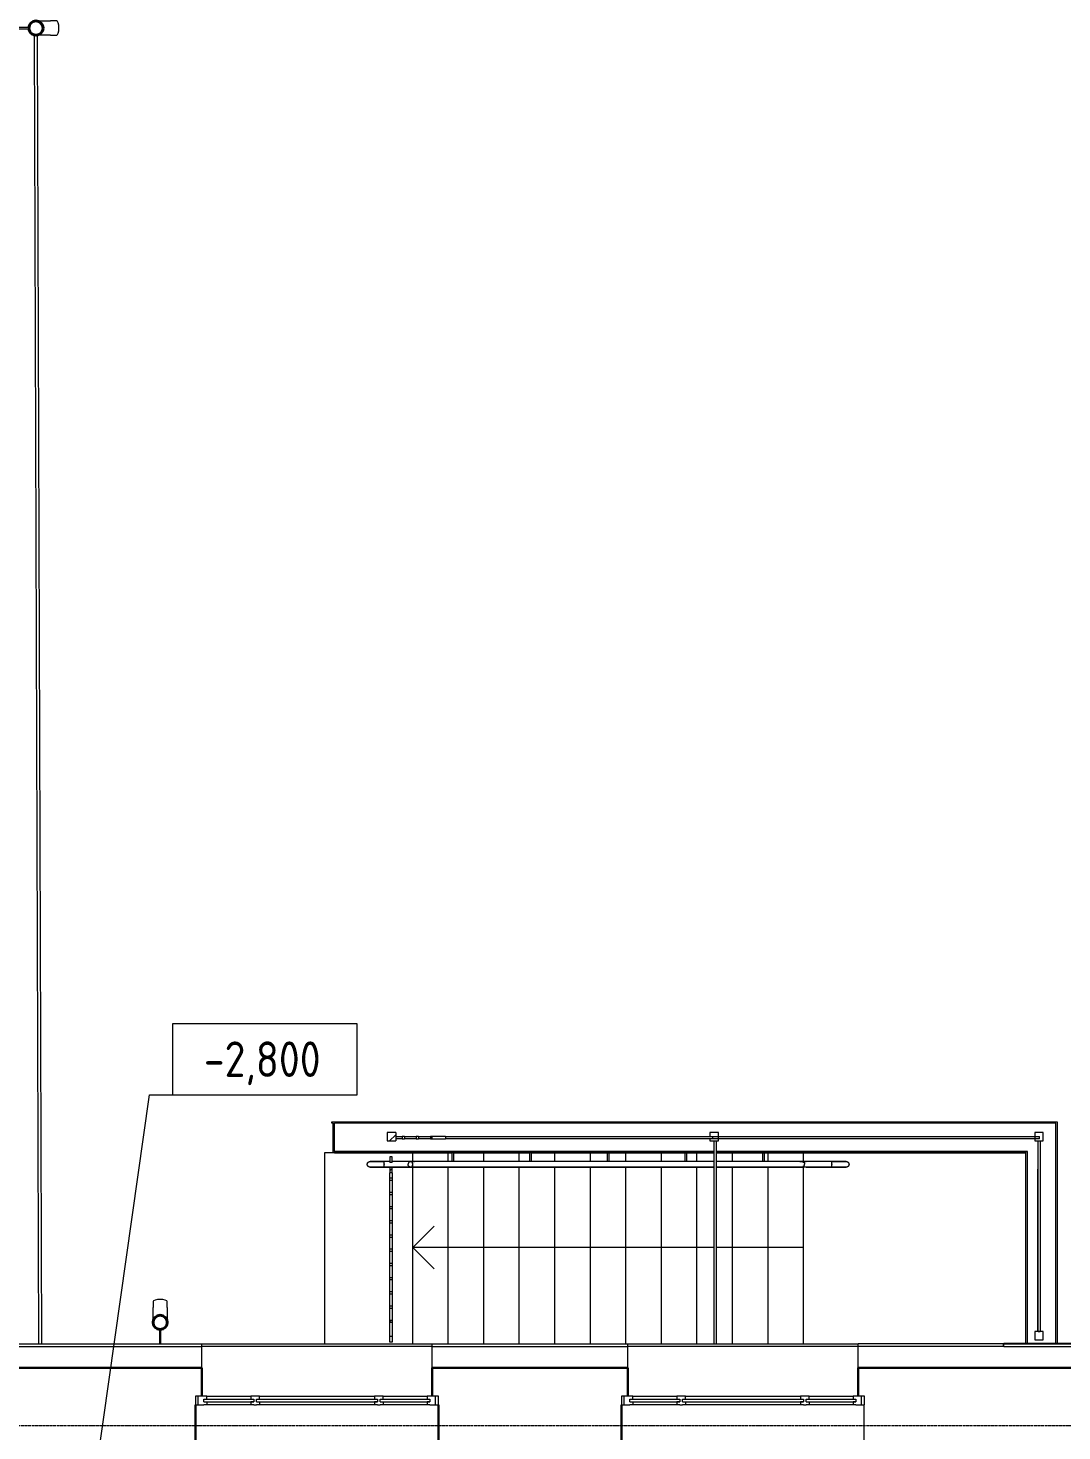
# Model space of a CAD drawing. Header units: millimetres. Extents: x -12447 to 83753, y -46415 to 46712.
# Drawn here: x 30947 to 38223, y 20207 to 30080 of the extents above; entities that cross this region are included whole.
import ezdxf

# ---------------------------------------------------------------- set-up
doc = ezdxf.new("R2010")
doc.units = ezdxf.units.MM
doc.linetypes.add('ADSK_Линия сетки', pattern=[25, 20, -2.5, 0, -2.5])
for name, color, linetype, lineweight in [('_ Окна', 7, 'Continuous', 9), ('Аннотация', 7, 'Continuous', 20), ('Лестницы', 7, 'Continuous', 9), ('Обобщенные модели', 7, 'Continuous', 18), ('Ограждение', 7, 'Continuous', 9), ('Окна', 7, 'Continuous', 9), ('Оси', 7, 'Continuous', 9), ('Отметки', 7, 'Continuous', 9), ('Перекрытие', 7, 'Continuous', 18), ('Стены внутренние', 7, 'Continuous', 18), ('Стены наружные', 7, 'Continuous', 18), ('Стены несущие', 7, 'Continuous', 30), ('Стены отделка', 7, 'Continuous', 30), ('Стены штриховка', 7, 'Continuous', 9), ('Стрелки вверх', 7, 'Continuous', 18)]:
    doc.layers.add(name, color=color, linetype=linetype, lineweight=lineweight)
doc.styles.add('GOST Common_2', font='GOST_Common.ttf', dxfattribs={"width": 0.9, "height": 250})
pattern_1 = [(45, (0, 0), (-106.066, 106.066), [])]

# ---------------------------------------------------------------- blocks, each defined once
blk = doc.blocks.new('Водосток - Тип 1 _карниз больше 490мм_-5200714-План полов 1-го этажа')
at = {"layer": 'Обобщенные модели'}
for p, q in [((75, 306.2), (75, 263.6)), ((175, 263.6), (175, 306.2)), ((120, 109.1), (120, 10)), ((130, 10), (130, 109.1))]:
    blk.add_line(p, q, dxfattribs=at)
at = {"layer": 'Обобщенные модели', "flags": 128}
for points in [[(75, 173), (75, 174.3), (75, 177), (75, 179.8), (75, 182.9), (75, 186.2), (75, 189.7), (75, 193.4), (75, 197.2), (75, 201.3), (75, 205.5), (75, 209.9), (75, 214.4), (75, 219.1), (75, 224), (75, 229), (75, 234.1), (75, 239.3), (75, 244.6), (75, 250.1), (75, 255.6), (75, 261.3), (75, 263.6)], [(175, 263.6), (175, 258), (175, 252.4), (175, 246.9), (175, 241.5), (175, 236.2), (175, 231.1), (175, 226), (175, 221.1), (175, 216.4), (175, 211.8), (175, 207.3), (175, 203), (175, 198.9), (175, 194.9), (175, 191.2), (175, 187.6), (175, 184.3), (175, 181.1), (175, 178.1), (175, 175.4), (175, 173)]]:
    blk.add_lwpolyline(points, dxfattribs=at)
at = {"layer": 'Обобщенные модели'}
for radius, start, end in [(52, 90, 270), (50, 113.30594, 115.71429), (52, 270, 90), (50, 64.28571, 66.69406), (50, 167.14286, 168.99639), (50, 191.00361, 192.85714), (50, 139.417, 143.79922), (50, 216.20078, 220.583), (50, 244.28571, 246.69406), (50, 293.30594, 295.71429), (50, 36.20078, 40.583), (50, 319.417, 323.79922), (50, 11.00361, 12.85714), (50, 347.14286, 348.99639)]:
    blk.add_arc((125, 160), radius, start, end, dxfattribs=at)
at = {"layer": 'Обобщенные модели', "lineweight": 40}
for start, end in [(90, 270), (270, 90)]:
    blk.add_arc((125, 160), 50, start, end, dxfattribs=at)
at = {"layer": 'Обобщенные модели'}
for start_param, end_param in [(4.712389, 6.283185), (3.141593, 4.712389)]:
    blk.add_ellipse((125, 306.2), major_axis=(-50, 0), ratio=0.309017, start_param=start_param, end_param=end_param, dxfattribs=at)
blk = doc.blocks.new('Ограждение 1 - Ограждение 1-1791730-План полов 1-го этажа')
at = {"layer": 'Ограждение'}
h = blk.add_hatch(dxfattribs=at)
h.set_pattern_fill('FP_18', color=256, style=0, pattern_type=2)
h.set_pattern_definition(pattern_1)
h.paths.add_polyline_path([(33534.3, 22247.9), (33534.3, 22307.9), (33474.3, 22307.9), (33474.3, 22247.9)])
h = blk.add_hatch(dxfattribs=at)
h.set_pattern_fill('FP_18', color=256, style=0, pattern_type=2)
h.set_pattern_definition(pattern_1)
h.paths.add_polyline_path([(33494.4, 22022.9), (33510.4, 22022.9), (33510.4, 22062.9), (33494.4, 22062.9)])
h.paths.add_polyline_path([(33494.4, 22095.4), (33510.4, 22095.4), (33510.4, 22135.4), (33494.4, 22135.4), (33494.4, 22103.5)])
h = blk.add_hatch(dxfattribs=at)
h.set_pattern_fill('FP_18', color=256, style=0, pattern_type=2)
h.set_pattern_definition(pattern_1)
h.paths.add_polyline_path([(33510.4, 20969.5), (33510.4, 20985.5), (33494.4, 20985.5), (33494.4, 20969.5)])
h.paths.add_polyline_path([(33494.4, 21069.5), (33510.4, 21069.5), (33510.4, 21085.5), (33494.4, 21085.5)])
h.paths.add_polyline_path([(33510.4, 21169.5), (33510.4, 21185.5), (33494.4, 21185.5), (33494.4, 21169.5)])
h.paths.add_polyline_path([(33510.4, 21269.5), (33510.4, 21285.5), (33494.4, 21285.5), (33494.4, 21269.5)])
at = {"layer": 'Ограждение', "lineweight": 18}
for p, q in [((33534.3, 22307.9), (33474.3, 22307.9)), ((33474.3, 22307.9), (33474.3, 22247.9)), ((33474.3, 22247.9), (33534.3, 22247.9)), ((33534.3, 22307.9), (33534.3, 22247.9)), ((33595.5, 22279.5), (33579.5, 22279.5)), ((33579.5, 22279.5), (33579.5, 22263.5)), ((33579.5, 22263.5), (33595.5, 22263.5)), ((33595.5, 22279.5), (33595.5, 22263.5)), ((33695.5, 22279.5), (33679.5, 22279.5)), ((33679.5, 22279.5), (33679.5, 22263.5)), ((33679.5, 22263.5), (33695.5, 22263.5)), ((33695.5, 22279.5), (33695.5, 22263.5)), ((33787.9, 22279.5), (33779.5, 22279.5)), ((33779.5, 22279.5), (33779.5, 22263.5)), ((33779.5, 22263.5), (33787.9, 22263.5)), ((33886.1, 22279.5), (33787.9, 22279.5)), ((33787.9, 22279.5), (33787.9, 22263.5)), ((33787.9, 22279.5), (33787.9, 22263.5)), ((33787.9, 22263.5), (33886.1, 22263.5)), ((33886.1, 22279.5), (33886.1, 22263.5)), ((33494.4, 22135.4), (33494.4, 22095.4)), ((33510.4, 22135.4), (33494.4, 22135.4)), ((33510.4, 22095.4), (33510.4, 22135.4)), ((33510.4, 22095.4), (33494.4, 22095.4)), ((33494.4, 22062.9), (33494.4, 22022.9)), ((33510.4, 22062.9), (33494.4, 22062.9)), ((33510.4, 22022.9), (33494.4, 22022.9)), ((33510.4, 22022.9), (33510.4, 22062.9)), ((33494.4, 21969.5), (33494.4, 21985.5)), ((33510.4, 21985.5), (33494.4, 21985.5)), ((33510.4, 21969.5), (33494.4, 21969.5)), ((33510.4, 21985.5), (33510.4, 21969.5)), ((33494.4, 21869.5), (33494.4, 21885.5)), ((33510.4, 21885.5), (33494.4, 21885.5)), ((33510.4, 21869.5), (33494.4, 21869.5)), ((33510.4, 21885.5), (33510.4, 21869.5)), ((33494.4, 21769.5), (33494.4, 21785.5)), ((33510.4, 21785.5), (33494.4, 21785.5)), ((33510.4, 21769.5), (33494.4, 21769.5)), ((33510.4, 21785.5), (33510.4, 21769.5)), ((33494.4, 21669.5), (33494.4, 21685.5)), ((33510.4, 21685.5), (33494.4, 21685.5)), ((33510.4, 21669.5), (33494.4, 21669.5)), ((33510.4, 21685.5), (33510.4, 21669.5)), ((33494.4, 21569.5), (33494.4, 21585.5)), ((33510.4, 21585.5), (33494.4, 21585.5)), ((33510.4, 21569.5), (33494.4, 21569.5)), ((33510.4, 21585.5), (33510.4, 21569.5)), ((33494.4, 21469.5), (33494.4, 21485.5)), ((33510.4, 21485.5), (33494.4, 21485.5)), ((33510.4, 21469.5), (33494.4, 21469.5)), ((33510.4, 21485.5), (33510.4, 21469.5)), ((33494.4, 21369.5), (33494.4, 21385.5)), ((33510.4, 21385.5), (33494.4, 21385.5)), ((33510.4, 21369.5), (33494.4, 21369.5)), ((33510.4, 21385.5), (33510.4, 21369.5)), ((33494.4, 21269.5), (33494.4, 21285.5)), ((33510.4, 21285.5), (33494.4, 21285.5)), ((33510.4, 21269.5), (33494.4, 21269.5)), ((33510.4, 21285.5), (33510.4, 21269.5)), ((33494.4, 21169.5), (33494.4, 21185.5)), ((33510.4, 21185.5), (33494.4, 21185.5)), ((33510.4, 21169.5), (33494.4, 21169.5)), ((33510.4, 21185.5), (33510.4, 21169.5)), ((33494.4, 21069.5), (33494.4, 21085.5)), ((33510.4, 21085.5), (33494.4, 21085.5)), ((33510.4, 21069.5), (33494.4, 21069.5)), ((33510.4, 21085.5), (33510.4, 21069.5)), ((33494.4, 20969.5), (33494.4, 20985.5)), ((33510.4, 20985.5), (33494.4, 20985.5)), ((33510.4, 20969.5), (33494.4, 20969.5)), ((33510.4, 20985.5), (33510.4, 20969.5)), ((33494.4, 20831.5), (33494.4, 20871.5)), ((33510.4, 20871.5), (33494.4, 20871.5)), ((33510.4, 20831.5), (33494.4, 20831.5)), ((33510.4, 20871.5), (33510.4, 20831.5))]:
    blk.add_line(p, q, dxfattribs=at)
at = {"layer": 'Ограждение'}
for p, q in [((33534.3, 22279.5), (33579.5, 22279.5)), ((33579.5, 22263.5), (33534.3, 22263.5)), ((33595.5, 22279.5), (33679.5, 22279.5)), ((33679.5, 22263.5), (33595.5, 22263.5)), ((33695.5, 22279.5), (33779.5, 22279.5)), ((33779.5, 22263.5), (33695.5, 22263.5)), ((33886.1, 22279.5), (35766.6, 22279.5)), ((35766.6, 22263.5), (33886.1, 22263.5)), ((35805.4, 22307.9), (35745.4, 22307.9)), ((35745.4, 22307.9), (35745.4, 22279.5)), ((35745.4, 22263.5), (35745.4, 22247.9)), ((35745.4, 22247.9), (35805.4, 22247.9)), ((35766.6, 22263.5), (35766.6, 22279.5)), ((35766.6, 22279.5), (38065.1, 22279.5)), ((38065.1, 22263.5), (35766.6, 22263.5)), ((35774.4, 20821.3), (35774.4, 22247.9)), ((35790.4, 22247.9), (35790.4, 20821.3)), ((35805.4, 22247.9), (35805.4, 22307.9)), ((38091.7, 22307.9), (38031.7, 22307.9)), ((38031.7, 22307.9), (38031.7, 22247.9)), ((38031.7, 22247.9), (38091.7, 22247.9)), ((38054.4, 20908), (38054.4, 22247.9)), ((38065.1, 22263.5), (38065.1, 22279.5)), ((38070.4, 22247.9), (38070.4, 20908)), ((38091.7, 22247.9), (38091.7, 22307.9)), ((33494.4, 21985.5), (33494.4, 22022.9)), ((33510.4, 22022.9), (33510.4, 21985.5)), ((38054, 20907.9), (38054, 22048.3)), ((33494.4, 21885.5), (33494.4, 21969.5)), ((33510.4, 21969.5), (33510.4, 21885.5)), ((33494.4, 21785.5), (33494.4, 21869.5)), ((33510.4, 21869.5), (33510.4, 21785.5)), ((33494.4, 21685.5), (33494.4, 21769.5)), ((33510.4, 21769.5), (33510.4, 21685.5)), ((33494.4, 21585.5), (33494.4, 21669.5)), ((33510.4, 21669.5), (33510.4, 21585.5)), ((33494.4, 21485.5), (33494.4, 21569.5)), ((33510.4, 21569.5), (33510.4, 21485.5)), ((33494.4, 21385.5), (33494.4, 21469.5)), ((33510.4, 21469.5), (33510.4, 21385.5)), ((33494.4, 21285.5), (33494.4, 21369.5)), ((33510.4, 21369.5), (33510.4, 21285.5)), ((33494.4, 21185.5), (33494.4, 21269.5)), ((33510.4, 21269.5), (33510.4, 21185.5)), ((33494.4, 21085.5), (33494.4, 21169.5)), ((33510.4, 21169.5), (33510.4, 21085.5)), ((33494.4, 20985.5), (33494.4, 21069.5)), ((33510.4, 21069.5), (33510.4, 20985.5)), ((33494.4, 20871.5), (33494.4, 20969.5)), ((33510.4, 20969.5), (33510.4, 20871.5)), ((38091.7, 20907.9), (38031.7, 20907.9)), ((38031.7, 20907.9), (38031.7, 20847.9)), ((38031.7, 20847.9), (38091.7, 20847.9)), ((38054.4, 20908), (38070.4, 20908)), ((38091.7, 20847.9), (38091.7, 20907.9))]:
    blk.add_line(p, q, dxfattribs=at)
blk = doc.blocks.new('окна_rehau_трехпольное - 1710х630 и 610Н_нов_ ок-10-2054509-План полов 1-го этажа')
at = {"layer": '_ Окна', "lineweight": 18}
for p, q in [((-775, 55), (-855, 55)), ((-855, 55), (-855, -5)), ((-795, 15), (-795, 35)), ((-795, 35), (-775, 35)), ((-795, 15), (-775, 15)), ((-775, 35), (-775, 55)), ((-775, 15), (-775, -5)), ((-405, 55), (-465, 55)), ((-465, 55), (-465, 35)), ((-465, 35), (-445, 35)), ((-465, 15), (-465, -5)), ((-445, 15), (-465, 15)), ((-445, 35), (-445, 15)), ((-425, 15), (-425, 35)), ((-425, 35), (-405, 35)), ((-425, 15), (-405, 15)), ((-405, 35), (-405, 55)), ((-405, 15), (-405, -5)), ((465, 55), (405, 55)), ((405, 55), (405, 35)), ((405, 35), (425, 35)), ((405, 15), (405, -5)), ((425, 15), (405, 15)), ((425, 35), (425, 15)), ((445, 15), (445, 35)), ((445, 35), (465, 35)), ((445, 15), (465, 15)), ((465, 35), (465, 55)), ((465, 15), (465, -5)), ((775, 55), (775, 35)), ((855, 55), (775, 55)), ((775, 35), (795, 35)), ((775, 15), (775, -5)), ((795, 15), (775, 15)), ((795, 35), (795, 15)), ((855, -5), (855, 55)), ((-855, -5), (-795, -5)), ((-775, -5), (-795, -5)), ((-445, -5), (-465, -5)), ((-445, -5), (-425, -5)), ((-405, -5), (-425, -5)), ((425, -5), (405, -5)), ((425, -5), (445, -5)), ((465, -5), (445, -5)), ((795, -5), (775, -5)), ((795, -5), (855, -5))]:
    blk.add_line(p, q, dxfattribs=at)
at = {"layer": '_ Окна'}
for p, q in [((-835, -5), (-835, 55)), ((-795, 15), (-445, 15)), ((-775, 35), (-465, 35)), ((-425, 15), (425, 15)), ((-405, 35), (405, 35)), ((445, 15), (795, 15)), ((465, 35), (775, 35)), ((835, -5), (835, 55))]:
    blk.add_line(p, q, dxfattribs=at)
at = {"layer": 'Окна'}
for p, q in [((-775, 55), (-465, 55)), ((-405, 55), (405, 55)), ((465, 55), (775, 55)), ((-465, -5), (-775, -5)), ((405, -5), (-405, -5)), ((775, -5), (465, -5))]:
    blk.add_line(p, q, dxfattribs=at)
blk = doc.blocks.new('окна_rehau_трехпольное - 1710х630 и 610Н_нов_ ок-10-V46-План полов 1-го этажа')
at = {"layer": '_ Окна', "lineweight": 18}
for p, q in [((-775, 55), (-855, 55)), ((-855, 55), (-855, -5)), ((-795, 15), (-795, 35)), ((-795, 35), (-775, 35)), ((-795, 15), (-775, 15)), ((-775, 35), (-775, 55)), ((-775, 15), (-775, -5)), ((-405, 55), (-465, 55)), ((-465, 55), (-465, 35)), ((-465, 35), (-445, 35)), ((-465, 15), (-465, -5)), ((-445, 15), (-465, 15)), ((-445, 35), (-445, 15)), ((-425, 15), (-425, 35)), ((-425, 35), (-405, 35)), ((-425, 15), (-405, 15)), ((-405, 35), (-405, 55)), ((-405, 15), (-405, -5)), ((465, 55), (405, 55)), ((405, 55), (405, 35)), ((405, 35), (425, 35)), ((405, 15), (405, -5)), ((425, 15), (405, 15)), ((425, 35), (425, 15)), ((445, 15), (445, 35)), ((445, 35), (465, 35)), ((445, 15), (465, 15)), ((465, 35), (465, 55)), ((465, 15), (465, -5)), ((775, 55), (775, 35)), ((855, 55), (775, 55)), ((775, 35), (795, 35)), ((775, 15), (775, -5)), ((795, 15), (775, 15)), ((795, 35), (795, 15)), ((855, -5), (855, 55)), ((-855, -5), (-795, -5)), ((-775, -5), (-795, -5)), ((-445, -5), (-465, -5)), ((-445, -5), (-425, -5)), ((-405, -5), (-425, -5)), ((425, -5), (405, -5)), ((425, -5), (445, -5)), ((465, -5), (445, -5)), ((795, -5), (775, -5)), ((795, -5), (855, -5))]:
    blk.add_line(p, q, dxfattribs=at)
at = {"layer": '_ Окна'}
for p, q in [((-835, -5), (-835, 55)), ((-795, 15), (-445, 15)), ((-775, 35), (-465, 35)), ((-425, 15), (425, 15)), ((-405, 35), (405, 35)), ((445, 15), (795, 15)), ((465, 35), (775, 35)), ((835, -5), (835, 55))]:
    blk.add_line(p, q, dxfattribs=at)
at = {"layer": 'Окна'}
for p, q in [((-775, 55), (-465, 55)), ((-405, 55), (405, 55)), ((465, 55), (775, 55)), ((-465, -5), (-775, -5)), ((405, -5), (-405, -5)), ((775, -5), (465, -5))]:
    blk.add_line(p, q, dxfattribs=at)
blk = doc.blocks.new('Водосток - Тип 1 _карниз больше 490мм_-5192914-План полов 1-го этажа')
at = {"layer": 'Обобщенные модели'}
for p, q in [((75, 306.2), (75, 263.6)), ((175, 263.6), (175, 306.2)), ((120, 109.1), (120, 10)), ((130, 10), (130, 109.1))]:
    blk.add_line(p, q, dxfattribs=at)
at = {"layer": 'Обобщенные модели', "flags": 128}
for points in [[(75, 173), (75, 174.3), (75, 177), (75, 179.8), (75, 182.9), (75, 186.2), (75, 189.7), (75, 193.4), (75, 197.2), (75, 201.3), (75, 205.5), (75, 209.9), (75, 214.4), (75, 219.1), (75, 224), (75, 229), (75, 234.1), (75, 239.3), (75, 244.6), (75, 250.1), (75, 255.6), (75, 261.3), (75, 263.6)], [(175, 263.6), (175, 258), (175, 252.4), (175, 246.9), (175, 241.5), (175, 236.2), (175, 231.1), (175, 226), (175, 221.1), (175, 216.4), (175, 211.8), (175, 207.3), (175, 203), (175, 198.9), (175, 194.9), (175, 191.2), (175, 187.6), (175, 184.3), (175, 181.1), (175, 178.1), (175, 175.4), (175, 173)]]:
    blk.add_lwpolyline(points, dxfattribs=at)
at = {"layer": 'Обобщенные модели'}
for radius, start, end in [(52, 90, 270), (50, 113.30594, 115.71429), (52, 270, 90), (50, 64.28571, 66.69406), (50, 167.14286, 168.99639), (50, 192.0848, 192.85714), (50, 139.417, 143.79922), (50, 216.20078, 220.583), (50, 244.28571, 246.69406), (50, 293.30594, 295.71429), (50, 36.20078, 40.583), (50, 319.417, 323.79922), (50, 11.00361, 12.85714), (50, 347.14286, 347.9152)]:
    blk.add_arc((125, 160), radius, start, end, dxfattribs=at)
at = {"layer": 'Обобщенные модели', "lineweight": 40}
for start, end in [(90, 270), (270, 90)]:
    blk.add_arc((125, 160), 50, start, end, dxfattribs=at)
at = {"layer": 'Обобщенные модели'}
for start_param, end_param in [(4.712389, 6.283185), (3.141593, 4.712389)]:
    blk.add_ellipse((125, 306.2), major_axis=(-50, 0), ratio=0.309017, start_param=start_param, end_param=end_param, dxfattribs=at)
blk = doc.blocks.new('Тип верхнего поручня - Верхний поручень_Внутренний_-6935785-План полов 1-го этажа')
at = {"layer": 'Ограждение'}
for p, q in [((33494.4, 22103.5), (33454.4, 22103.5)), ((33454.4, 22085.9), (33454.4, 22081.2)), ((33454.4, 22063.5), (33636.8, 22063.5)), ((33636.8, 22103.5), (33510.4, 22103.5)), ((35774.4, 22103.5), (33655.6, 22103.5)), ((33655.6, 22063.5), (35774.4, 22063.5)), ((36378.2, 22103.5), (35790.4, 22103.5)), ((35790.4, 22063.5), (36378.2, 22063.5)), ((36604.4, 22103.5), (36421.9, 22103.5)), ((36421.9, 22063.5), (36604.4, 22063.5)), ((36604.4, 22081.2), (36604.4, 22085.9))]:
    blk.add_line(p, q, dxfattribs=at)
at = {"layer": 'Ограждение', "flags": 128}
for points in [[(33655.6, 22103.5), (33654.6, 22103.5), (33653.6, 22103.5), (33652.6, 22103.5), (33651.6, 22103.5), (33650.5, 22103.5), (33649.5, 22103.5), (33648.4, 22103.5), (33647.3, 22103.5), (33646.1, 22103.5), (33645, 22103.5), (33643.8, 22103.5), (33642.6, 22103.5), (33641.5, 22103.5), (33640.3, 22103.5), (33639.1, 22103.5), (33637.9, 22103.5), (33636.8, 22103.5)], [(33636.8, 22063.5), (33638, 22063.5), (33639.2, 22063.5), (33640.4, 22063.5), (33641.6, 22063.5), (33642.8, 22063.5), (33644, 22063.5), (33645.1, 22063.5), (33646.3, 22063.5), (33647.4, 22063.5), (33648.5, 22063.5), (33649.6, 22063.5), (33650.7, 22063.5), (33651.7, 22063.5), (33652.8, 22063.5), (33653.8, 22063.5), (33654.7, 22063.5), (33655.6, 22063.5)], [(36378.2, 22103.5), (36380.4, 22103.5), (36382.7, 22103.5), (36385, 22103.5), (36387.4, 22103.5), (36389.9, 22103.5), (36392.4, 22103.5), (36395, 22103.5), (36397.6, 22103.5), (36400.2, 22103.5), (36402.9, 22103.5), (36405.6, 22103.5), (36408.4, 22103.5), (36411.1, 22103.5), (36413.9, 22103.5), (36416.7, 22103.5), (36419.5, 22103.5), (36421.9, 22103.5)], [(36421.9, 22063.5), (36419.1, 22063.5), (36416.3, 22063.5), (36413.5, 22063.5), (36410.8, 22063.5), (36408, 22063.5), (36405.3, 22063.5), (36402.6, 22063.5), (36399.9, 22063.5), (36397.3, 22063.5), (36394.7, 22063.5), (36392.1, 22063.5), (36389.6, 22063.5), (36387.1, 22063.5), (36384.7, 22063.5), (36382.4, 22063.5), (36380.1, 22063.5), (36378.2, 22063.5)]]:
    blk.add_lwpolyline(points, dxfattribs=at)
blk = doc.blocks.new('Тип верхнего поручня - D40 шаг 200-V101-План полов 1-го этажа')
at = {"layer": 'Ограждение'}
for p, q in [((0, 2.3), (0, 0)), ((0, 0), (0, -2.3))]:
    blk.add_line(p, q, dxfattribs=at)
at = {"layer": 'Ограждение', "flags": 128}
for points in [[(0, 20), (4, 20), (8, 20), (12, 20), (15.9, 20), (19.9, 20), (23.8, 20), (27.6, 20), (31.5, 20), (35.2, 20), (38.9, 20), (42.6, 20), (46.2, 20), (49.7, 20), (53.1, 20), (56.5, 20), (59.7, 20), (62.9, 20), (65.9, 20), (68.9, 20), (71.7, 20), (74.5, 20), (77.1, 20), (79.6, 20), (81.9, 20), (84.1, 20), (86.2, 20), (88.2, 20), (90, 20), (91.7, 20), (93.2, 20), (94.6, 20), (95.8, 20), (96.9, 20), (97.8, 20), (98.5, 20), (99.1, 20), (99.6, 20), (99.9, 20), (100, 20), (100, 20)], [(100, 20), (99.9, 20), (99.7, 20), (99.3, 20), (98.7, 20), (98, 20), (97.1, 20), (96.1, 20), (94.9, 20), (93.6, 20), (92.1, 20), (90.5, 20), (88.7, 20), (86.8, 20), (84.7, 20), (82.5, 20), (80.2, 20), (77.8, 20), (75.2, 20), (72.5, 20), (69.7, 20), (66.7, 20), (63.7, 20), (60.6, 20), (57.4, 20), (54, 20), (50.6, 20), (47.1, 20), (43.6, 20), (39.9, 20), (36.2, 20), (32.5, 20), (28.7, 20), (24.8, 20), (20.9, 20), (17, 20), (13, 20), (9.1, 20), (5.1, 20), (1.1, 20), (0, 20)], [(100, 20), (100.8, 20), (101.6, 19.9), (102.4, 19.9), (103.2, 19.7), (104, 19.6), (104.8, 19.4), (105.5, 19.2), (106.3, 19), (107, 18.7), (107.8, 18.4), (108.5, 18.1), (109.2, 17.7), (109.9, 17.4), (110.6, 16.9), (111.3, 16.5), (111.9, 16), (112.6, 15.6), (113.2, 15), (113.8, 14.5), (114.3, 13.9), (114.9, 13.3), (115.4, 12.7), (115.9, 12.1), (116.4, 11.5), (116.8, 10.8), (117.2, 10.1), (117.6, 9.4), (118, 8.7), (118.3, 8), (118.6, 7.2), (118.9, 6.5), (119.2, 5.7), (119.4, 5), (119.6, 4.2), (119.7, 3.4), (119.8, 2.6), (119.9, 1.8), (120, 1), (120, 0.2), (120, 0)], [(120, 0), (120, -0.8), (119.9, -1.6), (119.9, -2.4), (119.7, -3.2), (119.6, -4), (119.4, -4.8), (119.2, -5.5), (119, -6.3), (118.7, -7), (118.4, -7.8), (118.1, -8.5), (117.7, -9.2), (117.4, -9.9), (116.9, -10.6), (116.5, -11.3), (116, -11.9), (115.6, -12.6), (115, -13.2), (114.5, -13.8), (113.9, -14.3), (113.3, -14.9), (112.7, -15.4), (112.1, -15.9), (111.5, -16.4), (110.8, -16.8), (110.1, -17.2), (109.4, -17.6), (108.7, -18), (108, -18.3), (107.2, -18.6), (106.5, -18.9), (105.7, -19.2), (105, -19.4), (104.2, -19.6), (103.4, -19.7), (102.6, -19.8), (101.8, -19.9), (101, -20), (100.2, -20), (100, -20)], [(0, -20), (4, -20), (8, -20), (12, -20), (15.9, -20), (19.9, -20), (23.8, -20), (27.6, -20), (31.5, -20), (35.2, -20), (38.9, -20), (42.6, -20), (46.2, -20), (49.7, -20), (53.1, -20), (56.5, -20), (59.7, -20), (62.9, -20), (65.9, -20), (68.9, -20), (71.7, -20), (74.5, -20), (77.1, -20), (79.6, -20), (81.9, -20), (84.1, -20), (86.2, -20), (88.2, -20), (90, -20), (91.7, -20), (93.2, -20), (94.6, -20), (95.8, -20), (96.9, -20), (97.8, -20), (98.5, -20), (99.1, -20), (99.6, -20), (99.9, -20), (100, -20), (100, -20)], [(100, -20), (99.9, -20), (99.7, -20), (99.3, -20), (98.7, -20), (98, -20), (97.1, -20), (96.1, -20), (94.9, -20), (93.6, -20), (92.1, -20), (90.5, -20), (88.7, -20), (86.8, -20), (84.7, -20), (82.5, -20), (80.2, -20), (77.8, -20), (75.2, -20), (72.5, -20), (69.7, -20), (66.7, -20), (63.7, -20), (60.6, -20), (57.4, -20), (54, -20), (50.6, -20), (47.1, -20), (43.6, -20), (39.9, -20), (36.2, -20), (32.5, -20), (28.7, -20), (24.8, -20), (20.9, -20), (17, -20), (13, -20), (9.1, -20), (5.1, -20), (1.1, -20), (0, -20)]]:
    blk.add_lwpolyline(points, dxfattribs=at)
blk = doc.blocks.new('Тип верхнего поручня - D40 шаг 200-V102-План полов 1-го этажа')
at = {"layer": 'Ограждение'}
for p, q in [((0, 2.3), (0, 0)), ((0, 0), (0, -2.3))]:
    blk.add_line(p, q, dxfattribs=at)
at = {"layer": 'Ограждение', "flags": 128}
for points in [[(0, 20), (4, 20), (8, 20), (12, 20), (15.9, 20), (19.9, 20), (23.8, 20), (27.6, 20), (31.5, 20), (35.2, 20), (38.9, 20), (42.6, 20), (46.2, 20), (49.7, 20), (53.1, 20), (56.5, 20), (59.7, 20), (62.9, 20), (65.9, 20), (68.9, 20), (71.7, 20), (74.5, 20), (77.1, 20), (79.6, 20), (81.9, 20), (84.1, 20), (86.2, 20), (88.2, 20), (90, 20), (91.7, 20), (93.2, 20), (94.6, 20), (95.8, 20), (96.9, 20), (97.8, 20), (98.5, 20), (99.1, 20), (99.6, 20), (99.9, 20), (100, 20), (100, 20)], [(100, 20), (99.9, 20), (99.7, 20), (99.3, 20), (98.7, 20), (98, 20), (97.1, 20), (96.1, 20), (94.9, 20), (93.6, 20), (92.1, 20), (90.5, 20), (88.7, 20), (86.8, 20), (84.7, 20), (82.5, 20), (80.2, 20), (77.8, 20), (75.2, 20), (72.5, 20), (69.7, 20), (66.7, 20), (63.7, 20), (60.6, 20), (57.4, 20), (54, 20), (50.6, 20), (47.1, 20), (43.6, 20), (39.9, 20), (36.2, 20), (32.5, 20), (28.7, 20), (24.8, 20), (20.9, 20), (17, 20), (13, 20), (9.1, 20), (5.1, 20), (1.1, 20), (0, 20)], [(100, 20), (100.8, 20), (101.6, 19.9), (102.4, 19.9), (103.2, 19.7), (104, 19.6), (104.8, 19.4), (105.5, 19.2), (106.3, 19), (107, 18.7), (107.8, 18.4), (108.5, 18.1), (109.2, 17.7), (109.9, 17.4), (110.6, 16.9), (111.3, 16.5), (111.9, 16), (112.6, 15.6), (113.2, 15), (113.8, 14.5), (114.3, 13.9), (114.9, 13.3), (115.4, 12.7), (115.9, 12.1), (116.4, 11.5), (116.8, 10.8), (117.2, 10.1), (117.6, 9.4), (118, 8.7), (118.3, 8), (118.6, 7.2), (118.9, 6.5), (119.2, 5.7), (119.4, 5), (119.6, 4.2), (119.7, 3.4), (119.8, 2.6), (119.9, 1.8), (120, 1), (120, 0.2), (120, 0)], [(0, -20), (4, -20), (8, -20), (12, -20), (15.9, -20), (19.9, -20), (23.8, -20), (27.6, -20), (31.5, -20), (35.2, -20), (38.9, -20), (42.6, -20), (46.2, -20), (49.7, -20), (53.1, -20), (56.5, -20), (59.7, -20), (62.9, -20), (65.9, -20), (68.9, -20), (71.7, -20), (74.5, -20), (77.1, -20), (79.6, -20), (81.9, -20), (84.1, -20), (86.2, -20), (88.2, -20), (90, -20), (91.7, -20), (93.2, -20), (94.6, -20), (95.8, -20), (96.9, -20), (97.8, -20), (98.5, -20), (99.1, -20), (99.6, -20), (99.9, -20), (100, -20), (100, -20)], [(100, -20), (99.9, -20), (99.7, -20), (99.3, -20), (98.7, -20), (98, -20), (97.1, -20), (96.1, -20), (94.9, -20), (93.6, -20), (92.1, -20), (90.5, -20), (88.7, -20), (86.8, -20), (84.7, -20), (82.5, -20), (80.2, -20), (77.8, -20), (75.2, -20), (72.5, -20), (69.7, -20), (66.7, -20), (63.7, -20), (60.6, -20), (57.4, -20), (54, -20), (50.6, -20), (47.1, -20), (43.6, -20), (39.9, -20), (36.2, -20), (32.5, -20), (28.7, -20), (24.8, -20), (20.9, -20), (17, -20), (13, -20), (9.1, -20), (5.1, -20), (1.1, -20), (0, -20)], [(120, 0), (120, -0.8), (119.9, -1.6), (119.9, -2.4), (119.7, -3.2), (119.6, -4), (119.4, -4.8), (119.2, -5.5), (119, -6.3), (118.7, -7), (118.4, -7.8), (118.1, -8.5), (117.7, -9.2), (117.4, -9.9), (116.9, -10.6), (116.5, -11.3), (116, -11.9), (115.6, -12.6), (115, -13.2), (114.5, -13.8), (113.9, -14.3), (113.3, -14.9), (112.7, -15.4), (112.1, -15.9), (111.5, -16.4), (110.8, -16.8), (110.1, -17.2), (109.4, -17.6), (108.7, -18), (108, -18.3), (107.2, -18.6), (106.5, -18.9), (105.7, -19.2), (105, -19.4), (104.2, -19.6), (103.4, -19.7), (102.6, -19.8), (101.8, -19.9), (101, -20), (100.2, -20), (100, -20)]]:
    blk.add_lwpolyline(points, dxfattribs=at)
blk = doc.blocks.new('Тип верхнего поручня - Верхний поручень_Внутренний_-V103-План полов 1-го этажа')
at = {"layer": 'Ограждение'}
for p, q in [((33454.4, 22063.5), (33454.4, 22103.5)), ((33494.4, 22103.5), (33454.4, 22103.5)), ((33636.8, 22063.5), (33454.4, 22063.5)), ((33636.8, 22103.5), (33510.4, 22103.5)), ((33636.8, 22103.5), (33653.4, 22103.5)), ((33636.8, 22063.5), (33653.4, 22063.5)), ((33666.9, 22103.5), (33668.1, 22103.5)), ((33666.9, 22063.5), (33668.1, 22063.5)), ((35774.4, 22103.5), (33668.1, 22103.5)), ((35774.4, 22063.5), (33668.1, 22063.5)), ((36390.7, 22103.5), (35790.4, 22103.5)), ((36390.7, 22063.5), (35790.4, 22063.5)), ((36421.9, 22103.5), (36390.7, 22103.5)), ((36421.9, 22063.5), (36390.7, 22063.5)), ((36604.4, 22103.5), (36421.9, 22103.5)), ((36604.4, 22063.5), (36421.9, 22063.5)), ((36604.4, 22063.5), (36604.4, 22103.5))]:
    blk.add_line(p, q, dxfattribs=at)
blk = doc.blocks.new('Тип перил - Перила_Внутренний_-6935798-План полов 1-го этажа')
at = {"layer": 'Ограждение'}
for p, q in [((35774.4, 22103.5), (33654.4, 22103.5)), ((33654.4, 22063.5), (35774.4, 22063.5)), ((36404.4, 22103.5), (35790.4, 22103.5)), ((35790.4, 22063.5), (36404.4, 22063.5))]:
    blk.add_line(p, q, dxfattribs=at)
at = {"layer": 'Ограждение', "flags": 128}
blk.add_lwpolyline([(33654.4, 22081.7), (33654.4, 22083.5), (33654.4, 22085.4)], dxfattribs=at)
blk = doc.blocks.new('Тип перил - D40-V104-План полов 1-го этажа')
at = {"layer": 'Ограждение', "flags": 128}
for points in [[(36394.4, 22103.4), (36395.7, 22103.2), (36396.9, 22102.9), (36398.1, 22102.6), (36399.2, 22102.2), (36400.2, 22101.7), (36401.2, 22101.2), (36402.2, 22100.7), (36403.1, 22100.1), (36403.9, 22099.5), (36404.7, 22098.9), (36405.4, 22098.3), (36406, 22097.7), (36406.6, 22097), (36407.2, 22096.4), (36407.7, 22095.8), (36408.2, 22095.1), (36408.6, 22094.5), (36409, 22093.9), (36409.3, 22093.3), (36409.6, 22092.7), (36409.9, 22092.1), (36410.2, 22091.6), (36410.4, 22091), (36410.7, 22090.4), (36410.8, 22089.9), (36411, 22089.3), (36411.2, 22088.8), (36411.3, 22088.3), (36411.4, 22087.7), (36411.5, 22087.2), (36411.6, 22086.7), (36411.7, 22086.2), (36411.8, 22085.7), (36411.8, 22085.2), (36411.8, 22084.7), (36411.9, 22084.2), (36411.9, 22083.7), (36411.9, 22083.5)], [(36394.4, 22063.7), (36395.7, 22063.9), (36396.9, 22064.2), (36398.1, 22064.5), (36399.2, 22064.9), (36400.2, 22065.4), (36401.2, 22065.9), (36402.2, 22066.4), (36403.1, 22067), (36403.9, 22067.6), (36404.7, 22068.2), (36405.4, 22068.8), (36406, 22069.4), (36406.6, 22070.1), (36407.2, 22070.7), (36407.7, 22071.3), (36408.2, 22071.9), (36408.6, 22072.6), (36409, 22073.2), (36409.3, 22073.8), (36409.6, 22074.4), (36409.9, 22074.9), (36410.2, 22075.5), (36410.4, 22076.1), (36410.7, 22076.7), (36410.8, 22077.2), (36411, 22077.8), (36411.2, 22078.3), (36411.3, 22078.8), (36411.4, 22079.3), (36411.5, 22079.9), (36411.6, 22080.4), (36411.7, 22080.9), (36411.8, 22081.4), (36411.8, 22081.9), (36411.8, 22082.4), (36411.9, 22082.9), (36411.9, 22083.4), (36411.9, 22083.5)]]:
    blk.add_lwpolyline(points, dxfattribs=at)
blk = doc.blocks.new('Тип перил - D40-V105-План полов 1-го этажа')
at = {"layer": 'Ограждение', "flags": 128}
for points in [[(33641.9, 22103.5), (33640.6, 22103.5), (33639.3, 22103.4), (33638.1, 22103.2), (33636.9, 22102.9), (33635.7, 22102.6), (33634.6, 22102.2), (33633.5, 22101.7), (33632.5, 22101.2), (33631.6, 22100.7), (33630.7, 22100.1), (33629.8, 22099.5), (33629.1, 22098.9), (33628.4, 22098.3), (33627.7, 22097.7), (33627.1, 22097), (33626.6, 22096.4), (33626, 22095.8), (33625.6, 22095.1), (33625.2, 22094.5), (33624.8, 22093.9), (33624.4, 22093.3), (33624.1, 22092.7), (33623.8, 22092.1), (33623.6, 22091.6), (33623.3, 22091), (33623.1, 22090.4), (33622.9, 22089.9), (33622.7, 22089.3), (33622.6, 22088.8), (33622.4, 22088.3), (33622.3, 22087.7), (33622.2, 22087.2), (33622.1, 22086.7), (33622.1, 22086.2), (33622, 22085.7), (33621.9, 22085.2), (33621.9, 22084.7), (33621.9, 22084.2), (33621.9, 22083.7), (33621.9, 22083.5)], [(33641.9, 22063.5), (33640.6, 22063.6), (33639.3, 22063.7), (33638.1, 22063.9), (33636.9, 22064.2), (33635.7, 22064.5), (33634.6, 22064.9), (33633.5, 22065.4), (33632.5, 22065.9), (33631.6, 22066.4), (33630.7, 22067), (33629.8, 22067.6), (33629.1, 22068.2), (33628.4, 22068.8), (33627.7, 22069.4), (33627.1, 22070.1), (33626.6, 22070.7), (33626, 22071.3), (33625.6, 22071.9), (33625.2, 22072.6), (33624.8, 22073.2), (33624.4, 22073.8), (33624.1, 22074.4), (33623.8, 22074.9), (33623.6, 22075.5), (33623.3, 22076.1), (33623.1, 22076.7), (33622.9, 22077.2), (33622.7, 22077.8), (33622.6, 22078.3), (33622.4, 22078.8), (33622.3, 22079.3), (33622.2, 22079.9), (33622.1, 22080.4), (33622.1, 22080.9), (33622, 22081.4), (33621.9, 22081.9), (33621.9, 22082.4), (33621.9, 22082.9), (33621.9, 22083.4), (33621.9, 22083.5)]]:
    blk.add_lwpolyline(points, dxfattribs=at)
at = {"layer": 'Ограждение'}
for start_param, end_param in [(4.712389, 6.411113), (3.027805, 4.712389)]:
    blk.add_ellipse((33641.9, 22083.5), major_axis=(0, 20), ratio=0.624695, start_param=start_param, end_param=end_param, dxfattribs=at)
blk = doc.blocks.new('Тип перил - Перила_Внутренний_-V106-План полов 1-го этажа')
at = {"layer": 'Ограждение'}
for p, q in [((33654.4, 22063.5), (33654.4, 22103.5)), ((35774.4, 22103.5), (33654.4, 22103.5)), ((35774.4, 22063.5), (33654.4, 22063.5)), ((36404.4, 22103.5), (35790.4, 22103.5)), ((36404.4, 22063.5), (35790.4, 22063.5)), ((36404.4, 22093.2), (36404.4, 22103.5)), ((36404.4, 22063.5), (36404.4, 22073.9))]:
    blk.add_line(p, q, dxfattribs=at)
blk = doc.blocks.new('ADSK_Ограждение_Опоры_Г_образная - D15 высота60 консоль80-V107-План полов 1-го этажа')
at = {"layer": 'Ограждение'}
for p, q in [((-7.5, 77.8), (-7.5, 20)), ((7.5, 20), (7.5, 77.8))]:
    blk.add_line(p, q, dxfattribs=at)
blk = doc.blocks.new('ADSK_Ограждение_Опоры_Г_образная - D15 высота60 консоль80-16089-План полов 1-го этажа')
at = {"layer": 'Ограждение'}
for p, q in [((-7.5, 80), (-7.5, 20)), ((0, 80), (-7.5, 80)), ((7.5, 80), (0, 80)), ((7.5, 20), (7.5, 80))]:
    blk.add_line(p, q, dxfattribs=at)
blk = doc.blocks.new('ADSK_Ограждение_Опоры_Г_образная - D15 высота60 консоль80-V108-План полов 1-го этажа')
at = {"layer": 'Ограждение'}
for p, q in [((-7.5, 80), (-7.5, 20)), ((0, 80), (-7.5, 80)), ((7.5, 80), (0, 80)), ((7.5, 20), (7.5, 80))]:
    blk.add_line(p, q, dxfattribs=at)
blk = doc.blocks.new('Высотные отметки - Рамка-12095-План полов 1-го этажа')
at = {"layer": 'Аннотация'}
for p, q in [((-6.5, 0), (-6.5, 5)), ((-6.5, 5), (6.5, 5)), ((6.5, 5), (6.5, 0)), ((6.5, 0), (-6.5, 0))]:
    blk.add_line(p, q, dxfattribs=at)

msp = doc.modelspace()

# ---------------------------------------------------------------- linework, layer by layer
at = {"layer": 'Лестницы'}
for p, q in [((33654.371, 22171.318), (33654.371, 22173.541)), ((33654.371, 22103.541), (33654.371, 22161.318)), ((33904.371, 22171.318), (33904.371, 22173.541)), ((33904.371, 22171.318), (33904.371, 22173.541)), ((33904.371, 22103.541), (33904.371, 22161.318)), ((33904.371, 22103.541), (33904.371, 22161.318)), ((34154.371, 22171.318), (34154.371, 22173.541)), ((34154.371, 22171.318), (34154.371, 22173.541)), ((34154.371, 22103.541), (34154.371, 22161.318)), ((34154.371, 22103.541), (34154.371, 22161.318)), ((34404.371, 22171.318), (34404.371, 22173.541)), ((34404.371, 22171.318), (34404.371, 22173.541)), ((34404.371, 22103.541), (34404.371, 22161.318)), ((34404.371, 22103.541), (34404.371, 22161.318)), ((34654.371, 22171.318), (34654.371, 22173.541)), ((34654.371, 22171.318), (34654.371, 22173.541)), ((34654.371, 22103.541), (34654.371, 22161.318)), ((34654.371, 22103.541), (34654.371, 22161.318)), ((34904.371, 22171.318), (34904.371, 22173.541)), ((34904.371, 22171.318), (34904.371, 22173.541)), ((34904.371, 22103.541), (34904.371, 22161.318)), ((34904.371, 22103.541), (34904.371, 22161.318)), ((35154.371, 22171.318), (35154.371, 22173.541)), ((35154.371, 22171.318), (35154.371, 22173.541)), ((35154.371, 22103.541), (35154.371, 22161.318)), ((35154.371, 22103.541), (35154.371, 22161.318)), ((35404.371, 22171.318), (35404.371, 22173.541)), ((35404.371, 22171.318), (35404.371, 22173.541)), ((35404.371, 22103.541), (35404.371, 22161.318)), ((35404.371, 22103.541), (35404.371, 22161.318)), ((35654.371, 22171.318), (35654.371, 22173.541)), ((35654.371, 22171.318), (35654.371, 22173.541)), ((35654.371, 22103.541), (35654.371, 22161.318)), ((35654.371, 22103.541), (35654.371, 22161.318)), ((35904.371, 22171.318), (35904.371, 22173.541)), ((35904.371, 22171.318), (35904.371, 22173.541)), ((35904.371, 22103.541), (35904.371, 22161.318)), ((35904.371, 22103.541), (35904.371, 22161.318)), ((36154.371, 22171.318), (36154.371, 22173.541)), ((36154.371, 22171.318), (36154.371, 22173.541)), ((36154.371, 22103.541), (36154.371, 22161.318)), ((36154.371, 22103.541), (36154.371, 22161.318)), ((36404.371, 22171.318), (36404.371, 22173.541)), ((36404.371, 22171.318), (36404.371, 22173.541)), ((36404.371, 22103.541), (36404.371, 22161.318)), ((36404.371, 22103.541), (36404.371, 22161.318)), ((33654.371, 20821.318), (33654.371, 22063.541)), ((33904.371, 20821.318), (33904.371, 22063.541)), ((33904.371, 20821.318), (33904.371, 22063.541)), ((34154.371, 20821.318), (34154.371, 22063.541)), ((34154.371, 20821.318), (34154.371, 22063.541)), ((34404.371, 20821.318), (34404.371, 22063.541)), ((34404.371, 20821.318), (34404.371, 22063.541)), ((34654.371, 20821.318), (34654.371, 22063.541)), ((34654.371, 20821.318), (34654.371, 22063.541)), ((34904.371, 20821.318), (34904.371, 22063.541)), ((34904.371, 20821.318), (34904.371, 22063.541)), ((35154.371, 20821.318), (35154.371, 22063.541)), ((35154.371, 20821.318), (35154.371, 22063.541)), ((35404.371, 20821.318), (35404.371, 22063.541)), ((35404.371, 20821.318), (35404.371, 22063.541)), ((35654.371, 20821.318), (35654.371, 22063.541)), ((35654.371, 20821.318), (35654.371, 22063.541)), ((35904.371, 20821.318), (35904.371, 22063.541)), ((35904.371, 20821.318), (35904.371, 22063.541)), ((36154.371, 20821.318), (36154.371, 22063.541)), ((36154.371, 20821.318), (36154.371, 22063.541)), ((36404.371, 20821.318), (36404.371, 22063.541)), ((36404.371, 20821.318), (36404.371, 22063.541))]:
    msp.add_line(p, q, dxfattribs=at)
at = {"layer": 'Оси', "linetype": 'ADSK_Линия сетки'}
msp.add_line((-11646.57, 20245), (56004.853, 20245), dxfattribs=at)
at = {"layer": 'Отметки', "lineweight": 20}
for p, q in [((31401.286, 19739.862), (31802.465, 22571.719)), ((31802.465, 22571.719), (32613.025, 22571.719))]:
    msp.add_line(p, q, dxfattribs=at)
at = {"layer": 'Перекрытие'}
for p, q in [((33034.371, 22163.541), (33034.371, 20821.318)), ((33094.371, 22163.541), (33034.371, 22163.541)), ((33654.371, 22103.541), (33654.371, 22161.318)), ((33654.371, 20821.318), (33654.371, 22063.541)), ((37811.426, 20821.318), (37814.224, 20821.318))]:
    msp.add_line(p, q, dxfattribs=at)
at = {"layer": 'Стены внутренние'}
for p, q in [((33104.371, 22173.541), (33104.371, 22373.541)), ((35774.371, 22173.541), (33104.371, 22173.541)), ((37979.371, 22173.541), (35790.371, 22173.541)), ((37979.371, 20821.318), (37979.371, 22173.541)), ((36832.22, 20122.566), (36832.22, 20391.318))]:
    msp.add_line(p, q, dxfattribs=at)
at = {"layer": 'Стены наружные'}
for p, q in [((30990.57, 30029.515), (31020.946, 20821.318)), ((31010.571, 30029.157), (31040.946, 20821.318)), ((33084.371, 22383.541), (38189.371, 22383.541)), ((33084.371, 22373.541), (33084.371, 22383.541)), ((33094.371, 22373.541), (33084.371, 22373.541)), ((33094.371, 22163.541), (33094.371, 22373.541)), ((38179.371, 22373.541), (33104.371, 22373.541)), ((38179.371, 20821.318), (38179.371, 22373.541)), ((38189.371, 22383.541), (38189.371, 20821.318)), ((33104.371, 22163.541), (33094.371, 22163.541)), ((33104.371, 22173.541), (33104.371, 22171.318)), ((33104.371, 22171.318), (35774.371, 22171.318)), ((33104.371, 22161.318), (33104.371, 22163.541)), ((33928.663, 22161.318), (33104.371, 22161.318)), ((34475.271, 22161.318), (33943.655, 22161.318)), ((35774.371, 22161.318), (34490.263, 22161.318)), ((35790.371, 22171.318), (37979.371, 22171.318)), ((37969.371, 22161.318), (35790.371, 22161.318)), ((37969.371, 20821.318), (37969.371, 22161.318)), ((32170.353, 20821.318), (33790.353, 20821.318)), ((33790.353, 20801.318), (32170.353, 20801.318)), ((35168.096, 20821.318), (36788.096, 20821.318)), ((36788.096, 20801.318), (35168.096, 20801.318))]:
    msp.add_line(p, q, dxfattribs=at)
at = {"layer": 'Стены несущие'}
for p, q in [((30711.922, 20651.318), (32170.353, 20651.318)), ((32170.353, 20651.318), (32170.353, 20451.318)), ((33790.353, 20651.318), (35168.096, 20651.318)), ((33790.353, 20451.318), (33790.353, 20651.318)), ((35168.096, 20651.318), (35168.096, 20451.318)), ((36788.096, 20651.318), (39314.501, 20651.318)), ((36788.096, 20451.318), (36788.096, 20651.318)), ((32125.353, 20141.318), (32125.353, 20391.318)), ((33835.353, 20391.318), (33835.353, 20141.318)), ((35123.096, 20141.318), (35123.096, 20391.318))]:
    msp.add_line(p, q, dxfattribs=at)
at = {"layer": 'Стены отделка', "lineweight": 9}
for p, q in [((30861.457, 20801.318), (32170.353, 20801.318)), ((30881.395, 20821.318), (32170.353, 20821.318)), ((32170.353, 20651.318), (32170.353, 20821.318)), ((33790.353, 20821.318), (35168.096, 20821.318)), ((33790.353, 20651.318), (33790.353, 20821.318)), ((33790.353, 20801.318), (35168.096, 20801.318)), ((35168.096, 20651.318), (35168.096, 20821.318)), ((37811.426, 20821.318), (36788.096, 20821.318)), ((36788.096, 20651.318), (36788.096, 20821.318)), ((37814.459, 20801.318), (36788.096, 20801.318)), ((37811.426, 20801.318), (37811.426, 20821.318)), ((37814.459, 20801.318), (37814.212, 20822.318)), ((39314.501, 20822.318), (37814.212, 20822.318)), ((37814.224, 20821.318), (39314.501, 20821.318))]:
    msp.add_line(p, q, dxfattribs=at)
at = {"layer": 'Стены штриховка'}
msp.add_line((37814.459, 20801.318), (39314.501, 20801.318), dxfattribs=at)
at = {"layer": 'Стрелки вверх'}
for p, q in [((33654.371, 21497.43), (33804.371, 21647.43)), ((33904.371, 21497.43), (33654.371, 21497.43)), ((33654.371, 21497.43), (33804.371, 21347.43)), ((34154.371, 21497.43), (33904.371, 21497.43)), ((34404.371, 21497.43), (34154.371, 21497.43)), ((34654.371, 21497.43), (34404.371, 21497.43)), ((34904.371, 21497.43), (34654.371, 21497.43)), ((35154.371, 21497.43), (34904.371, 21497.43)), ((35404.371, 21497.43), (35154.371, 21497.43)), ((35654.371, 21497.43), (35404.371, 21497.43)), ((35774.371, 21497.43), (35654.371, 21497.43)), ((35904.371, 21497.43), (35790.371, 21497.43)), ((36154.371, 21497.43), (35904.371, 21497.43)), ((36404.371, 21497.43), (36154.371, 21497.43))]:
    msp.add_line(p, q, dxfattribs=at)

# ---------------------------------------------------------------- block references
at = {"layer": 'Обобщенные модели', "rotation": 270.1776150639599}
msp.add_blockref('Водосток - Тип 1 _карниз больше 490мм_-5200714-План полов 1-го этажа', (30842.308, 30204.332), dxfattribs=at)
at = {"layer": 'Обобщенные модели'}
msp.add_blockref('Водосток - Тип 1 _карниз больше 490мм_-5192914-План полов 1-го этажа', (31751.857, 20811.318), dxfattribs=at)
at = {"layer": 'Ограждение'}
for name, p in [('Ограждение 1 - Ограждение 1-1791730-План полов 1-го этажа', (0, 0)), ('ADSK_Ограждение_Опоры_Г_образная - D15 высота60 консоль80-V108-План полов 1-го этажа', (33936.155, 22083.541)), ('ADSK_Ограждение_Опоры_Г_образная - D15 высота60 консоль80-16089-План полов 1-го этажа', (34482.763, 22083.541)), ('ADSK_Ограждение_Опоры_Г_образная - D15 высота60 консоль80-V107-План полов 1-го этажа', (35029.371, 22083.541)), ('ADSK_Ограждение_Опоры_Г_образная - D15 высота60 консоль80-V107-План полов 1-го этажа', (35575.979, 22083.541)), ('ADSK_Ограждение_Опоры_Г_образная - D15 высота60 консоль80-V107-План полов 1-го этажа', (36122.587, 22083.541)), ('Тип верхнего поручня - Верхний поручень_Внутренний_-6935785-План полов 1-го этажа', (0, 0)), ('Тип верхнего поручня - Верхний поручень_Внутренний_-V103-План полов 1-го этажа', (0, 0)), ('Тип перил - D40-V105-План полов 1-го этажа', (0, 0)), ('Тип перил - Перила_Внутренний_-6935798-План полов 1-го этажа', (0, 0)), ('Тип перил - Перила_Внутренний_-V106-План полов 1-го этажа', (0, 0)), ('Тип перил - D40-V104-План полов 1-го этажа', (0, 0)), ('Тип верхнего поручня - D40 шаг 200-V101-План полов 1-го этажа', (36604.371, 22083.541))]:
    msp.add_blockref(name, p, dxfattribs=at)
at = {"layer": 'Ограждение', "rotation": 180}
msp.add_blockref('Тип верхнего поручня - D40 шаг 200-V102-План полов 1-го этажа', (33454.371, 22083.541), dxfattribs=at)
at = {"layer": 'Окна'}
for name, p in [('окна_rehau_трехпольное - 1710х630 и 610Н_нов_ ок-10-2054509-План полов 1-го этажа', (32980.353, 20396.318)), ('окна_rehau_трехпольное - 1710х630 и 610Н_нов_ ок-10-V46-План полов 1-го этажа', (35978.096, 20396.318))]:
    msp.add_blockref(name, p, dxfattribs=at)
at = {"layer": 'Отметки', "lineweight": 20, "extrusion": (0, 0, -1), "xscale": 99.99999999999993, "yscale": 99.99999999999993, "zscale": 99.99999999999993}
msp.add_blockref('Высотные отметки - Рамка-12095-План полов 1-го этажа', (-32613.025, 22571.719), dxfattribs=at)

# ---------------------------------------------------------------- texts
at = {"layer": 'Отметки', "lineweight": 20, "insert": (32184.348, 22948.426), "char_height": 250, "width": 1028.82257, "attachment_point": 1, "line_spacing_factor": 1.022761, "style": 'GOST Common_2'}
msp.add_mtext('-2,800', dxfattribs=at)

doc.saveas('drawing.dxf')
